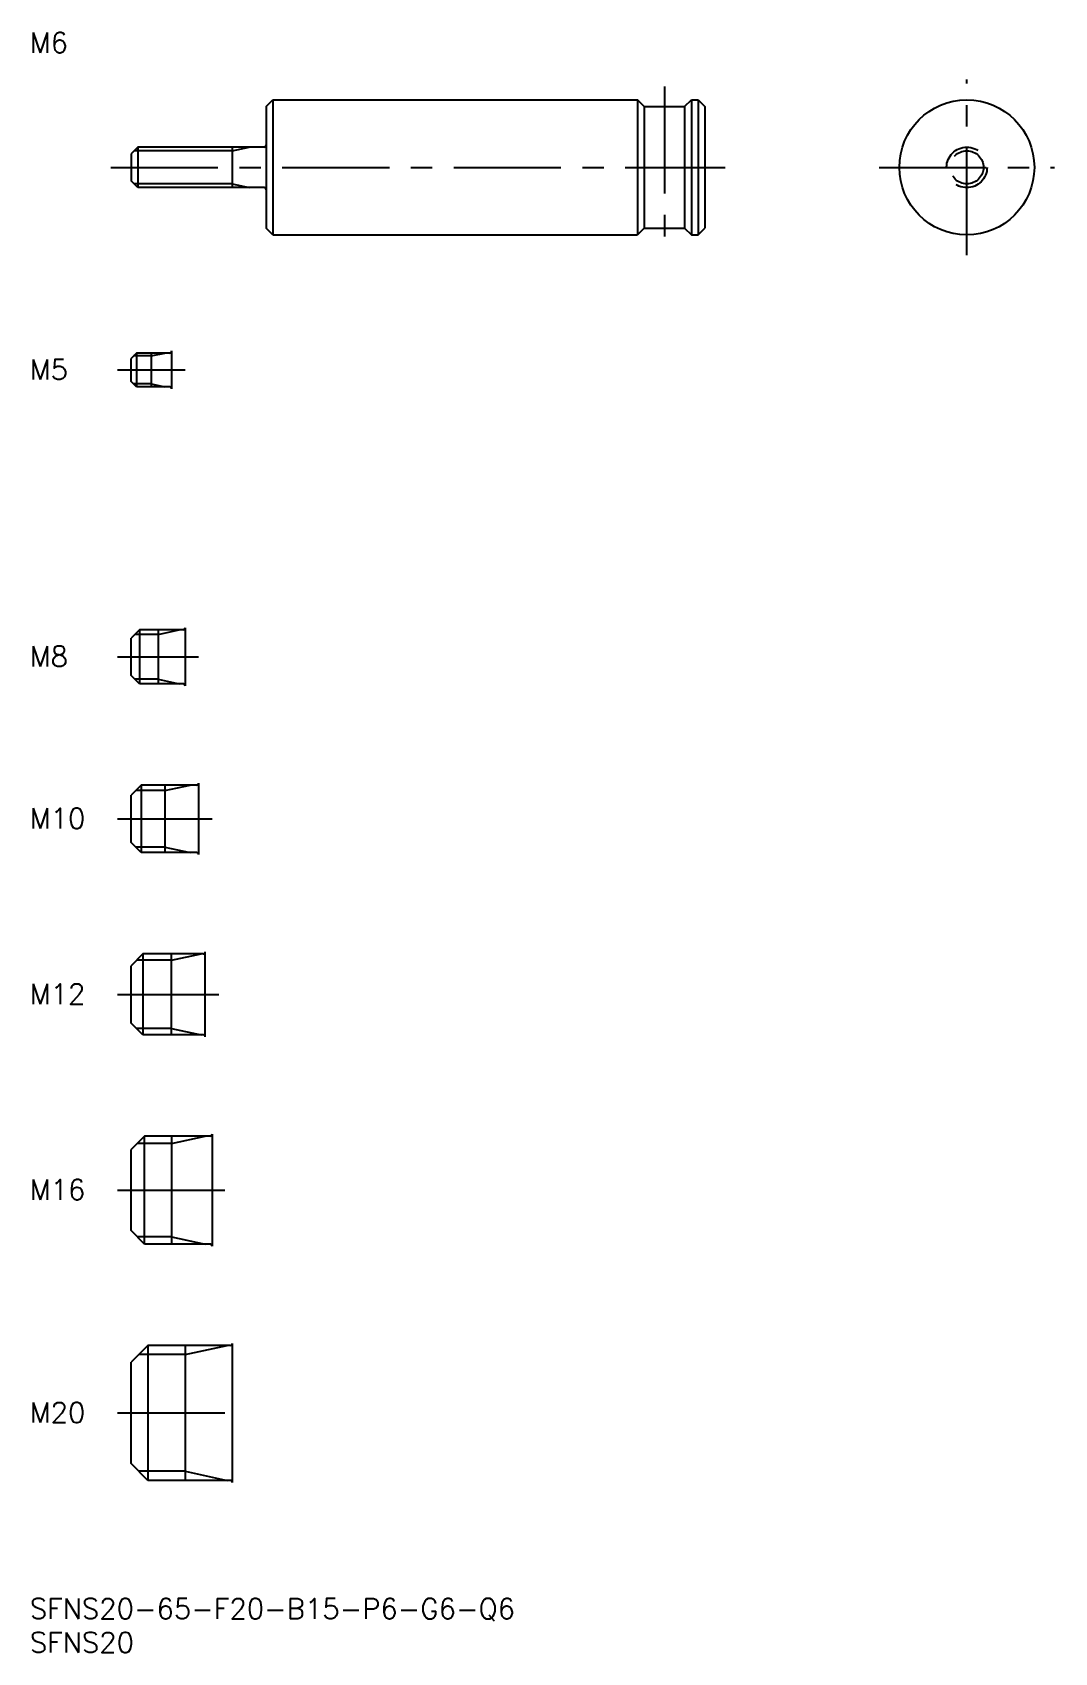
# Model space of a CAD drawing. Extents: x 0 to 152, y -8 to 232.
import ezdxf

# ---------------------------------------------------------------- set-up
doc = ezdxf.new("R2010")
doc.units = 0
doc.header["$LTSCALE"] = 0.5
doc.linetypes.add('CENTER', pattern=[50.8, 31.75, -6.35, 6.35, -6.35])
doc.linetypes.add('DASHED', pattern=[19.05, 12.7, -6.35])
for name, color, linetype in [('MSM_CENTER', 1, 'CENTER'), ('MSM_CONTINUOUS', 7, 'CONTINUOUS'), ('MSM_DASHED', 4, 'DASHED'), ('MSM_NARROW', 5, 'CONTINUOUS'), ('MSM_PART_NUMBER', 7, 'CONTINUOUS')]:
    doc.layers.add(name, color=color, linetype=linetype)
doc.styles.get("Standard").update_dxf_attribs({"font": 'txt.shx', "height": 1, "bigfont": 'bigfont.shx'})

# ---------------------------------------------------------------- blocks, each defined once
blk = doc.blocks.new('*U16')
at = {"layer": 'MSM_PART_NUMBER'}
blk.add_text('SFNS20-65-F20-B15-P6-G6-Q6', height=3, dxfattribs=at).set_placement((0, -3))
blk = doc.blocks.new('*U17')
at = {"layer": 'MSM_PART_NUMBER'}
blk.add_text('SFNS20', height=3, dxfattribs=at).set_placement((0, -8))
blk = doc.blocks.new('*U18')
at = {"layer": 'MSM_PART_NUMBER'}
blk.add_text('M20', height=3, dxfattribs=at).set_placement((0, 26.06))
blk = doc.blocks.new('*U19')
at = {"layer": 'MSM_PART_NUMBER'}
blk.add_text('M16', height=3, dxfattribs=at).set_placement((0, 59.06))
blk = doc.blocks.new('*U20')
at = {"layer": 'MSM_PART_NUMBER'}
blk.add_text('M12', height=3, dxfattribs=at).set_placement((0, 88.06))
blk = doc.blocks.new('*U21')
at = {"layer": 'MSM_PART_NUMBER'}
blk.add_text('M10', height=3, dxfattribs=at).set_placement((0, 114.06))
blk = doc.blocks.new('*U22')
at = {"layer": 'MSM_PART_NUMBER'}
blk.add_text('M8', height=3, dxfattribs=at).set_placement((0, 138.06))
blk = doc.blocks.new('*U23')
at = {"layer": 'MSM_PART_NUMBER'}
blk.add_text('M6', height=3, dxfattribs=at).set_placement((0, 228.99))
blk = doc.blocks.new('*U24')
at = {"layer": 'MSM_PART_NUMBER'}
blk.add_text('M5', height=3, dxfattribs=at).set_placement((0, 180.56))

msp = doc.modelspace()

# ---------------------------------------------------------------- linework, layer by layer
at = {"layer": 'MSM_CENTER'}
for p, q in [((94, 224), (94, 200)), ((138.8084, 199), (138.8084, 225)), ((12, 212), (103, 212)), ((125.8084, 212), (151.8084, 212)), ((13, 182), (23, 182)), ((13, 139.5), (25, 139.5)), ((13, 115.5), (27, 115.5)), ((13, 89.5), (28, 89.5)), ((13, 60.5), (29, 60.5)), ((13, 27.5), (32, 27.5))]:
    msp.add_line(p, q, dxfattribs=at)
at = {"layer": 'MSM_CONTINUOUS'}
for p, q in [((35, 221), (36, 222)), ((35, 221), (35, 203)), ((36, 222), (36, 202)), ((36, 222), (90, 222)), ((90, 222), (90, 202)), ((91, 221), (90, 222)), ((91, 221), (91, 203)), ((91, 221), (97, 221)), ((97, 221), (98, 222)), ((97, 221), (97, 203)), ((98, 222), (99, 222)), ((98, 222), (98, 202)), ((99, 222), (99, 202)), ((99, 222), (100, 221)), ((100, 221), (100, 203)), ((16, 215), (15, 214)), ((15, 214), (15, 210)), ((34.7, 215), (16, 215)), ((16, 215), (16, 209)), ((30, 215), (30, 209)), ((16, 209), (15, 210)), ((34.7, 209), (16, 209)), ((36, 202), (35, 203)), ((36, 202), (90, 202)), ((91, 203), (90, 202)), ((91, 203), (97, 203)), ((97, 203), (98, 202)), ((98, 202), (99, 202)), ((99, 202), (100, 203)), ((21, 184.8), (21, 179.2)), ((15.8, 184.5), (15, 183.7)), ((15, 180.3), (15, 183.7)), ((20.7, 184.5), (15.8, 184.5)), ((15.8, 184.5), (15.8, 179.5)), ((18, 184.5), (18, 179.5)), ((15.8, 179.5), (15, 180.3)), ((20.7, 179.5), (15.8, 179.5)), ((16.25, 143.5), (15, 142.25)), ((15, 136.75), (15, 142.25)), ((22.7, 143.5), (16.25, 143.5)), ((16.25, 143.5), (16.25, 135.5)), ((19, 143.5), (19, 135.5)), ((23, 143.8), (23, 135.2)), ((16.25, 135.5), (15, 136.75)), ((22.7, 135.5), (16.25, 135.5)), ((16.5, 120.5), (15, 119)), ((24.7, 120.5), (16.5, 120.5)), ((16.5, 120.5), (16.5, 110.5)), ((20, 120.5), (20, 110.5)), ((25, 120.8), (25, 110.2)), ((15, 112), (15, 119)), ((16.5, 110.5), (15, 112)), ((24.7, 110.5), (16.5, 110.5)), ((16.75, 95.5), (15, 93.75)), ((15, 85.25), (15, 93.75)), ((25.7, 95.5), (16.75, 95.5)), ((16.75, 95.5), (16.75, 83.5)), ((21, 83.5), (21, 95.5)), ((26, 83.2), (26, 95.8)), ((16.75, 83.5), (15, 85.25)), ((25.7, 83.5), (16.75, 83.5)), ((17, 68.5), (15, 66.5)), ((26.7, 68.5), (17, 68.5)), ((17, 52.5), (17, 68.5)), ((21, 68.5), (21, 52.5)), ((27, 68.8), (27, 52.2)), ((15, 54.5), (15, 66.5)), ((17, 52.5), (15, 54.5)), ((26.7, 52.5), (17, 52.5)), ((17.5, 37.5), (15, 35)), ((29.7, 37.5), (17.5, 37.5)), ((17.5, 37.5), (17.5, 17.5)), ((23, 37.5), (23, 17.5)), ((30, 37.8), (30, 17.2)), ((15, 20), (15, 35)), ((17.5, 17.5), (15, 20)), ((29.7, 17.5), (17.5, 17.5))]:
    msp.add_line(p, q, dxfattribs=at)
msp.add_circle((138.8084, 212), 10, dxfattribs=at)
for centre, start, end in [((34.7, 215.3), 270, 0), ((34.7, 208.7), 0, 90), ((20.7, 184.8), 270, 0), ((20.7, 179.2), 0, 90), ((22.7, 143.8), 270, 0), ((22.7, 135.2), 0, 90), ((24.7, 120.8), 270, 0), ((24.7, 110.2), 0, 90), ((25.7, 95.8), 270, 0), ((25.7, 83.2), 0, 90), ((26.7, 68.8), 270, 0), ((26.7, 52.2), 0, 90), ((29.7, 37.8), 270, 0), ((29.7, 17.2), 0, 90)]:
    msp.add_arc(centre, 0.3, start, end, dxfattribs=at)
at = {"layer": 'MSM_DASHED'}
for radius in [3, 2.4585]:
    msp.add_circle((138.8084, 212), radius, dxfattribs=at)
at = {"layer": 'MSM_NARROW'}
for p, q in [((30, 214.4585), (15.4585, 214.4585)), ((30, 214.4585), (32.5, 215)), ((30, 209.5415), (15.4585, 209.5415)), ((30, 209.5415), (32.5, 209)), ((18, 184.067), (15.367, 184.067)), ((18, 184.067), (20, 184.5)), ((18, 179.933), (15.367, 179.933)), ((18, 179.933), (20, 179.5)), ((19, 142.8235), (15.5735, 142.8235)), ((19, 142.8235), (22.125, 143.5)), ((19, 136.1765), (15.5735, 136.1765)), ((19, 136.1765), (22.125, 135.5)), ((20, 119.688), (23.75, 120.5)), ((20, 119.688), (15.688, 119.688)), ((20, 111.312), (15.688, 111.312)), ((20, 111.312), (23.75, 110.5)), ((21, 94.553), (15.803, 94.553)), ((21, 94.553), (25.375, 95.5)), ((21, 84.447), (15.803, 84.447)), ((21, 84.447), (25.375, 83.5)), ((21, 67.4175), (15.9175, 67.4175)), ((21, 67.4175), (26, 68.5)), ((21, 53.5825), (15.9175, 53.5825)), ((21, 53.5825), (26, 52.5)), ((23, 36.147), (16.147, 36.147)), ((23, 36.147), (29.25, 37.5)), ((23, 18.853), (16.147, 18.853)), ((23, 18.853), (29.25, 17.5))]:
    msp.add_line(p, q, dxfattribs=at)

# ---------------------------------------------------------------- block references
at = {"layer": 'MSM_CONTINUOUS'}
for name in ['*U23', '*U24', '*U22', '*U21', '*U20', '*U19', '*U18', '*U16', '*U17']:
    msp.add_blockref(name, (0, 0), dxfattribs=at)

doc.saveas('drawing.dxf')
